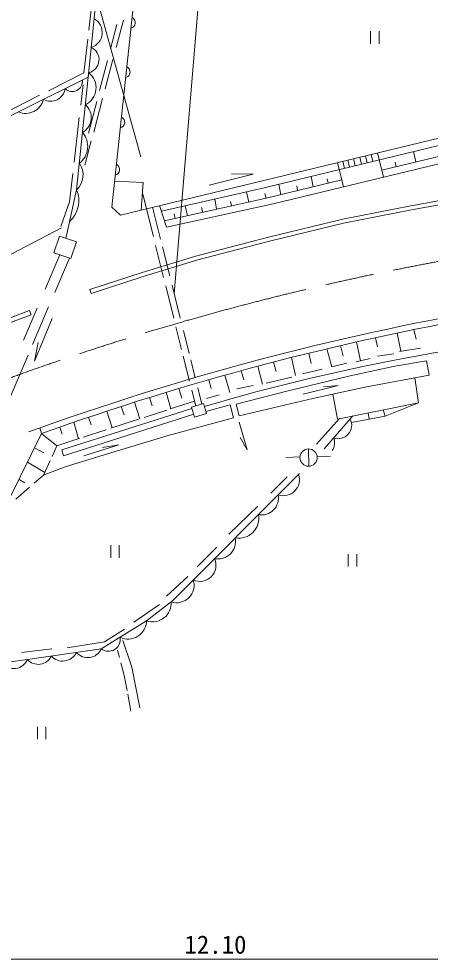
# Model space of a CAD drawing. Units: millimetres, scale not verified. Extents: x 40000 to 680000, y 20000 to 380000.
# Drawn here: x 118787 to 148543, y 251518 to 319513 of the extents above; entities that cross this region are included whole.
import ezdxf
from ezdxf.enums import TextEntityAlignment as Align

# ---------------------------------------------------------------- set-up
doc = ezdxf.new("R2010")
doc.units = ezdxf.units.MM
doc.header["$LTSCALE"] = 1000
doc.linetypes.add('CHAIN', pattern=[18.5, 12, -1.5, 3.5, -1.5])
for name, color, linetype, lineweight in [('M-BGD', 7, 'Continuous', 13), ('M-BMK', 2, 'CHAIN', 13), ('M-STR-HTXT', 7, 'Continuous', 13)]:
    doc.layers.add(name, color=color, linetype=linetype, lineweight=lineweight)
doc.styles.add('ＭＳ ゴシック', font='')
doc.styles.get('ＭＳ ゴシック').set_extended_font_data('MS Gothic')

msp = doc.modelspace()

# ---------------------------------------------------------------- linework, layer by layer
at = {"layer": 'M-BGD'}
for p, q in [((125521, 305904), (127315, 322710)), ((123852, 318687), (124194, 321606)), ((125879, 319103), (125420, 317350)), ((126349, 319411), (125825, 317436)), ((144225, 318612), (144225, 317714)), ((144848, 318612), (144848, 317714)), ((125198, 316504), (124628, 314324)), ((125597, 316579), (125030, 314441)), ((123265, 313280), (123434, 314727)), ((117704, 312677), (120289, 313981)), ((124421, 313533), (123821, 311243)), ((124848, 313758), (124203, 311328)), ((126138, 305322), (160915, 313741)), ((122782, 309147), (123159, 312371)), ((145038, 308564), (159218, 311997)), ((124033, 310685), (123566, 308929)), ((142991, 309402), (143123, 308889)), ((143458, 309515), (143581, 308999)), ((143852, 309611), (143974, 309095)), ((144267, 309711), (144382, 309193)), ((144726, 309822), (145163, 308060)), ((147502, 309160), (147347, 309911)), ((141840, 309123), (142277, 307362)), ((142225, 309217), (142350, 308701)), ((142590, 309305), (142711, 308789)), ((146085, 308817), (146000, 309157)), ((140090, 307366), (139937, 308117)), ((137739, 306797), (137584, 307548)), ((138955, 307091), (138886, 307442)), ((141154, 307624), (141083, 307947)), ((127759, 306823), (128520, 303779)), ((135428, 306261), (135268, 307006)), ((136672, 306538), (136578, 306891)), ((128972, 306008), (129463, 304451)), ((130988, 305272), (130826, 305998)), ((133087, 305740), (132972, 306485)), ((134163, 305980), (134110, 306293)), ((125521, 305904), (126138, 305322)), ((128467, 305886), (129045, 303572)), ((130091, 305072), (130016, 305414)), ((132092, 305518), (132010, 305871)), ((128684, 303122), (129260, 300815)), ((129179, 303034), (129703, 300937)), ((121759, 302442), (120702, 299964)), ((122448, 302214), (121388, 299728)), ((123926, 299940), (124020, 299654)), ((129414, 300199), (129998, 297863)), ((129872, 300258), (130467, 297878)), ((120113, 298583), (119131, 296281)), ((120947, 298695), (119780, 295958)), ((119553, 298418), (119670, 298106)), ((130150, 297251), (130564, 295595)), ((130695, 296967), (131106, 295319)), ((146166, 296795), (146423, 295471)), ((147362, 297042), (147528, 296347)), ((142065, 295887), (142238, 295113)), ((143210, 296150), (143504, 294778)), ((144580, 296455), (144724, 295786)), ((119456, 295197), (118088, 291991)), ((130686, 295108), (131136, 293305)), ((139760, 295336), (139939, 294584)), ((141070, 295653), (141418, 294355)), ((145905, 295286), (144720, 295117)), ((147853, 295709), (146329, 295455)), ((131225, 294844), (131546, 293556)), ((137204, 294690), (137403, 294011)), ((138509, 295024), (138805, 293718)), ((142519, 294609), (141418, 294355)), ((143189, 294702), (144206, 294947)), ((133693, 293744), (134049, 292488)), ((134880, 294071), (135059, 293411)), ((136084, 294396), (136425, 293105)), ((140741, 294185), (139301, 293847)), ((132522, 293412), (132710, 292781)), ((138539, 293593), (136677, 293169)), ((129453, 292506), (129793, 291318)), ((130371, 292783), (130579, 292079)), ((131299, 292653), (131580, 291526)), ((131728, 292827), (132020, 291659)), ((135745, 293000), (134560, 292746)), ((127157, 291793), (127535, 290587)), ((128247, 292136), (128441, 291523)), ((131495, 291870), (129747, 291303)), ((133290, 292323), (132359, 292069)), ((125534, 289939), (125153, 291145)), ((126202, 291487), (126407, 290890)), ((129483, 291218), (127848, 290688)), ((144048, 291020), (144117, 290562)), ((145148, 291242), (145289, 290772)), ((123113, 289154), (122772, 290344)), ((123827, 290703), (124019, 290146)), ((127439, 290556), (125441, 289909)), ((141985, 290605), (140323, 288755)), ((140865, 288428), (142939, 290797)), ((120308, 289932), (120435, 289525)), ((121760, 289993), (121921, 289487)), ((125105, 289800), (123442, 289261)), ((120435, 289525), (121538, 288644)), ((119922, 288483), (120594, 288141)), ((139729, 288416), (139758, 287164)), ((138091, 287803), (139119, 287834)), ((140365, 287871), (141343, 287901)), ((119411, 287446), (120661, 286697)), ((138201, 286396), (137015, 285211)), ((119570, 285649), (118569, 284781)), ((118803, 286211), (119229, 285960)), ((136084, 284279), (133967, 282247)), ((125435, 281445), (125435, 280547)), ((126058, 281445), (126058, 280547)), ((133121, 281316), (131681, 279877)), ((142611, 280806), (142611, 279908)), ((143234, 280806), (143234, 279908)), ((131004, 279199), (129480, 277760)), ((128972, 277167), (127109, 275897)), ((121183, 273950), (118981, 273696)), ((125918, 273855), (126064, 273321)), ((126663, 270691), (126890, 269462)), ((120129, 268319), (120129, 267422)), ((120753, 268319), (120753, 267422)), ((102791, 251518), (163291, 251518))]:
    msp.add_line(p, q, dxfattribs=at)
for points in [[(122199, 303631), (122968, 307139), (123813, 315296), (124458, 321695)], [(120927, 314303), (123490, 315595), (123776, 318035)], [(74285, 288030), (86187, 294221), (96881, 300544), (104609, 305034), (114672, 310754), (123813, 315296)], [(129099, 305605), (136542, 307295), (161013, 313220)], [(129463, 304451), (137176, 306127), (159358, 311497)], [(121821, 304490), (122447, 306285), (122686, 308326)], [(123926, 299940), (127698, 301173), (131656, 302374), (134619, 303150), (136853, 303725), (142215, 305029), (147136, 305996), (151952, 306858), (155436, 307447), (158605, 307924), (161339, 308232), (161743, 308282)], [(132553, 307476), (135728, 308275), (134172, 308296)], [(124020, 299654), (127788, 300887), (131738, 302086), (134694, 302860), (136926, 303434), (142280, 304736), (147192, 305701), (152004, 306563), (155483, 307151), (158644, 307626), (161374, 307934), (161780, 307984)], [(125720, 307768), (127779, 307687), (127645, 305687)], [(129321, 304901), (136672, 306538), (142152, 307865)], [(80484, 282706), (84138, 284691), (91792, 288652), (98382, 292128), (106373, 296306), (121886, 304392)], [(77466, 278926), (93397, 287343), (96566, 288899), (98430, 289824), (100926, 290974), (103758, 292250), (107081, 293694), (109716, 294731), (112857, 295937), (115913, 297044), (119553, 298418)], [(77606, 278661), (93533, 287075), (96698, 288630), (98560, 289554), (101050, 290701), (103879, 291975), (107195, 293416), (109825, 294452), (112962, 295656), (116018, 296764), (119670, 298106)], [(121212, 297834), (119922, 294768), (120199, 296120)], [(147428, 293552), (147686, 291753), (141840, 290576), (141491, 292372)], [(139343, 292381), (141876, 292998), (140820, 292913)], [(142844, 290335), (145289, 290772), (147686, 291753)], [(132309, 291130), (134072, 291607), (134305, 290654), (129597, 289374), (124886, 287958), (122134, 287116), (120584, 286527)], [(131313, 291346), (121895, 288343), (122031, 287913), (131442, 290922)], [(134737, 290351), (135298, 288346), (134789, 289239)], [(120435, 289525), (118163, 284914), (115997, 281360), (113647, 279967), (112747, 277198), (112256, 274682), (112085, 271165), (113408, 263161)], [(123203, 289184), (121538, 288644), (121190, 287872)], [(123485, 287914), (126015, 288712), (124843, 288513)], [(121057, 287577), (120584, 286527), (119900, 285934)], [(112205, 273638), (114159, 273089), (115440, 272846), (117075, 272864), (118907, 273117), (124749, 273958), (128029, 275991), (129936, 277463), (139095, 286642)], [(126432, 275389), (124993, 274458), (122283, 274035)], [(126313, 274570), (126965, 272642), (127532, 269698)], [(126165, 272950), (126413, 272042), (126614, 270954)]]:
    msp.add_lwpolyline(points, dxfattribs=at)
for points in [[(121725, 303788), (121326, 302586), (122551, 302180), (122950, 303382)], [(134515, 291638), (138184, 292596), (142754, 293703), (145993, 294390), (148264, 294783), (148461, 293745), (143820, 292876), (140063, 292063), (134721, 290815)], [(131286, 291437), (131504, 290715), (132357, 290972), (132139, 291695)]]:
    msp.add_lwpolyline(points, close=True, dxfattribs=at)
msp.add_circle((139744, 287790), 626, dxfattribs=at)
for centre, radius, start, end in [((126809, 319231), 409, 283.06582, 64.74452), ((123693, 318525), 1128, 287.3794, 61.10649), ((123609, 316562), 981, 283.88283, 64.60306), ((123013, 314528), 1364, 295.7781, 52.44247), ((126428, 315668), 409, 283.06582, 64.74452), ((122651, 314998), 743, 226.04425, 6.8043), ((121082, 314613), 1063, 240.98816, 351.86039), ((119277, 314000), 1328, 246.65887, 346.18968), ((122805, 312369), 1228, 298.9197, 49.25928), ((126040, 312029), 409, 283.06582, 64.74452), ((122235, 310290), 1537, 307.38591, 40.79308), ((121953, 308219), 1482, 313.21494, 34.96404), ((125674, 308606), 409, 283.06582, 64.74452), ((121132, 306358), 1996, 312.22283, 23.02689), ((186556, 104680), 196741, 89.78016, 109.92596), ((186556, 104680), 196315, 90.24101, 109.6827), ((173695, 151376), 146114, 94.01301, 106.49637), ((141879, 290135), 985, 250.30832, 27.28268), ((140748, 288837), 882, 322.26249, 24.84523), ((137922, 286196), 1164, 251.33572, 18.79569), ((136338, 284868), 1231, 259.58577, 10.54564), ((134706, 283393), 1435, 259.52764, 10.60377), ((133174, 281746), 1292, 259.64294, 10.48847), ((131894, 279989), 1155, 245.22456, 24.90686), ((130204, 278557), 1266, 251.36566, 17.63742), ((128472, 277247), 1332, 250.60543, 4.73508), ((126684, 276010), 1345, 244.38262, 359.1869), ((125271, 274627), 849, 232.01743, 11.5521), ((120192, 273894), 1059, 221.81805, 334.57048), ((121963, 274160), 1088, 221.52232, 334.86621), ((123766, 274397), 1076, 220.49187, 335.89665), ((118439, 273570), 1037, 217.48283, 338.39892)]:
    msp.add_arc(centre, radius, start, end, dxfattribs=at)
at = {"layer": 'M-BMK'}
msp.add_arc((184318, 111220), 193962, 65.09438, 118.04023, dxfattribs=at)
at = {"layer": 'M-STR-HTXT'}
for p, q in [((127603, 309531), (119678, 338322)), ((130024, 299650), (132725, 332006))]:
    msp.add_line(p, q, dxfattribs=at)

# ---------------------------------------------------------------- texts
at = {"layer": 'M-BGD', "style": 'ＭＳ ゴシック'}
msp.add_text('12.10', height=1320, dxfattribs=at).set_placement((130764, 251518), align=Align.BOTTOM_LEFT)

doc.saveas('drawing.dxf')
